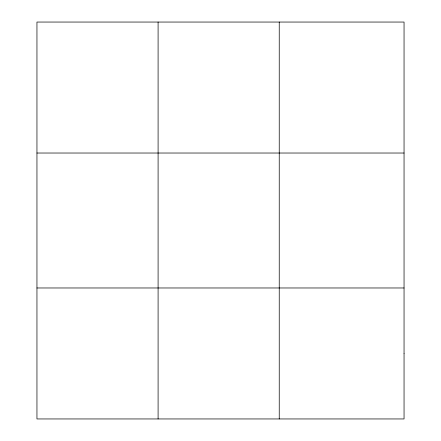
<?xml version="1.0" encoding="UTF-8"?>
<svg xmlns="http://www.w3.org/2000/svg" width="441" height="441" viewBox="0 0 441 441"><rect width="100%" height="100%" fill="white"/><g stroke="black" fill="none" stroke-linecap="round" stroke-linejoin="round"><path stroke-width="0.66" d="M158.093 418.95L158.093 22.05M279.236 418.95L279.236 22.05M36.95 153.027L404.05 153.027M36.95 287.973L404.05 287.973M404.05 353.462L404.05 418.95L36.95 418.95L36.95 22.05L404.05 22.05L404.05 353.462"/></g></svg>
